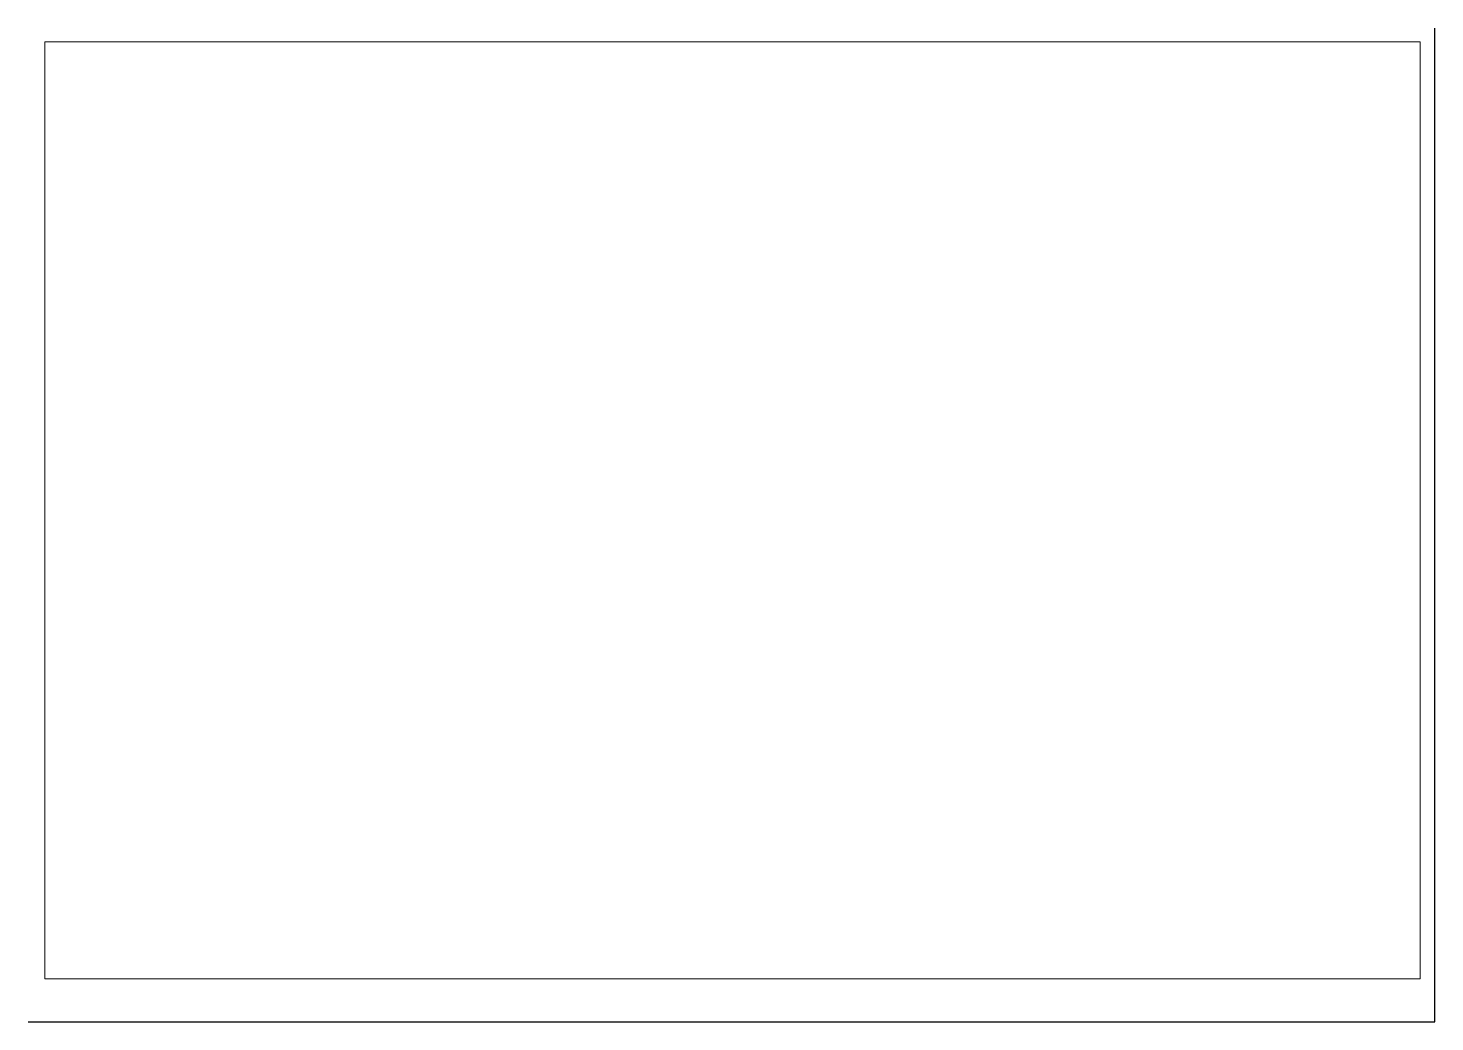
# Paper-space layout 'Layout1' of a CAD drawing. Header units: metres, sheet in millimetres. Extents: x -163 to 678, y -39 to 555.
import ezdxf

# ---------------------------------------------------------------- set-up
doc = ezdxf.new("R2010")
doc.units = ezdxf.units.M
doc.header["$LTSCALE"] = 5

psp = doc.layouts.get("Layout1")

# ---------------------------------------------------------------- linework, layer by layer
psp.add_lwpolyline([(-163.25, -39.31), (677.75, -39.31), (677.75, 554.69)])

# ---------------------------------------------------------------- viewports
at = {"layer": '0', "view_target_point": (316157.16, 4838574.67)}
psp.add_viewport(center=(257.84, 266.41), size=(822.23, 560.0053), view_center_point=(131.87, 455.7), view_height=280.0023, dxfattribs=at)

doc.saveas('drawing.dxf')
